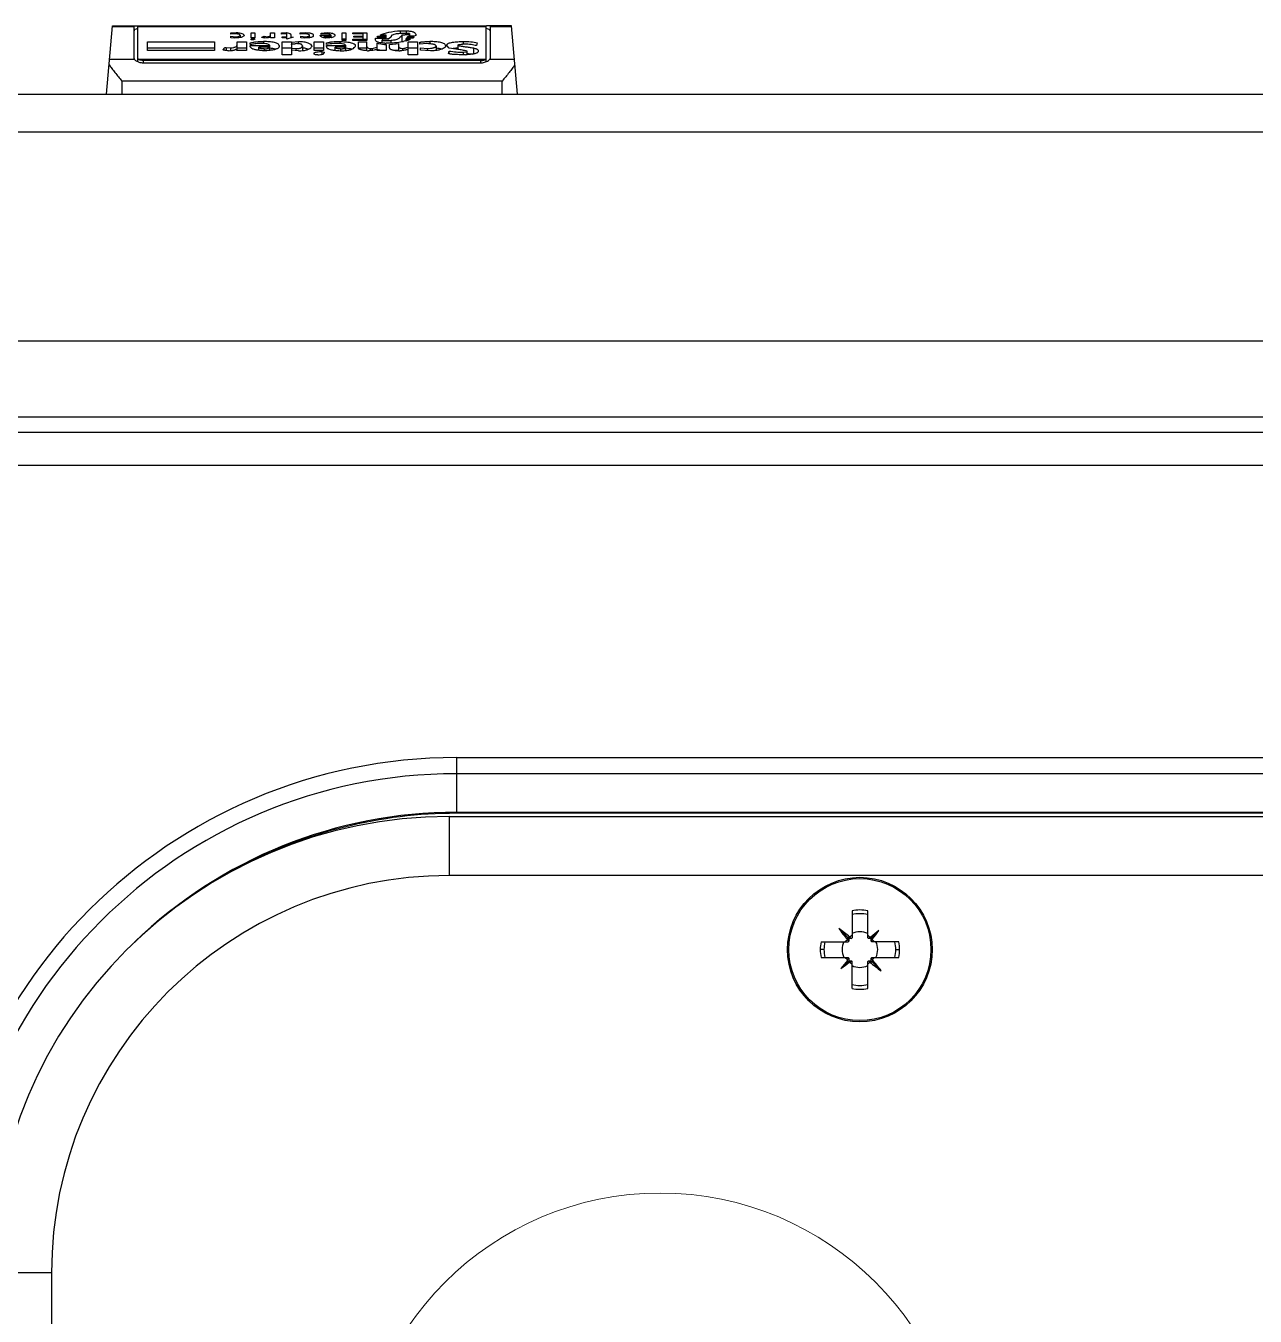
# Model space of a CAD drawing. Header units: millimetres. Extents: x 46697 to 52144, y 25488 to 34806.
# Drawn here: x 50802.6 to 50883.4, y 30756.1 to 30840.9 of the extents above; entities that cross this region are included whole.
import ezdxf

# ---------------------------------------------------------------- set-up
doc = ezdxf.new("R2010")
doc.units = ezdxf.units.MM
doc.layers.add('000-PI-Oprema', color=30, linetype='Continuous', lineweight=5)
doc.layers.add('000-PI-ORMAR', color=51, linetype='Continuous')

# ---------------------------------------------------------------- blocks, each defined once
blk = doc.blocks.new('NSYCRN325150_bottom')
at = {"layer": '000-PI-ORMAR'}
for p, q in [((49585.72, 30888.931), (49586.114, 30893.431)), ((49587.52, 30893.361), (49586.108, 30893.361)), ((49586.114, 30893.431), (49610.67, 30893.431)), ((49587.52, 30891.279), (49587.52, 30893.431)), ((49587.77, 30891.079), (49587.77, 30893.431)), ((49610.67, 30893.361), (49587.77, 30893.361)), ((49610.67, 30891.08), (49610.67, 30893.431)), ((49612.327, 30893.431), (49610.673, 30893.431)), ((49610.92, 30893.431), (49610.92, 30891.279)), ((49612.333, 30893.361), (49610.92, 30893.361)), ((49612.72, 30888.931), (49612.327, 30893.431)), ((49588.417, 30891.807), (49588.417, 30892.387)), ((49588.417, 30892.387), (49592.81, 30892.387)), ((49592.81, 30892.387), (49592.81, 30891.807)), ((49593.883, 30892.967), (49594.241, 30892.984)), ((49593.883, 30892.887), (49593.883, 30892.967)), ((49594.139, 30892.903), (49593.883, 30892.887)), ((49593.883, 30892.645), (49593.883, 30892.742)), ((49593.883, 30892.742), (49594.19, 30892.709)), ((49594.139, 30892.629), (49593.883, 30892.645)), ((49594.19, 30892.709), (49594.19, 30892.629)), ((49594.19, 30892.709), (49594.292, 30892.709)), ((49594.241, 30892.899), (49594.241, 30892.984)), ((49594.292, 30892.637), (49594.292, 30892.709)), ((49594.292, 30891.807), (49594.292, 30892.387)), ((49594.292, 30892.387), (49594.905, 30892.387)), ((49594.496, 30892.806), (49594.496, 30892.658)), ((49594.905, 30892.387), (49594.905, 30891.807)), ((49595.16, 30892.194), (49595.16, 30892.306)), ((49595.211, 30892.645), (49595.211, 30892.967)), ((49595.211, 30892.967), (49595.467, 30892.967)), ((49595.467, 30892.645), (49595.211, 30892.645)), ((49595.211, 30892.516), (49595.211, 30892.58)), ((49595.211, 30892.58), (49595.467, 30892.58)), ((49595.365, 30892.516), (49595.211, 30892.516)), ((49595.467, 30892.548), (49595.365, 30892.516)), ((49595.467, 30892.967), (49595.467, 30892.645)), ((49595.467, 30892.58), (49595.467, 30892.548)), ((49595.927, 30892.274), (49595.773, 30892.274)), ((49595.927, 30892.677), (49596.08, 30892.742)), ((49596.029, 30892.403), (49596.029, 30892.269)), ((49596.08, 30892.742), (49596.08, 30892.636)), ((49596.08, 30892.742), (49596.284, 30892.709)), ((49596.284, 30892.639), (49596.284, 30892.709)), ((49596.489, 30892.645), (49596.489, 30892.967)), ((49596.489, 30892.967), (49596.744, 30892.967)), ((49596.744, 30892.645), (49596.489, 30892.645)), ((49596.744, 30892.967), (49596.744, 30892.645)), ((49597.204, 30892.967), (49597.51, 30892.984)), ((49597.204, 30892.887), (49597.204, 30892.967)), ((49597.459, 30892.903), (49597.204, 30892.887)), ((49597.255, 30892.645), (49597.255, 30892.709)), ((49597.255, 30892.709), (49597.562, 30892.709)), ((49597.562, 30892.645), (49597.255, 30892.645)), ((49597.255, 30891.533), (49597.255, 30892.387)), ((49597.255, 30892.387), (49597.868, 30892.387)), ((49597.562, 30892.871), (49597.459, 30892.903)), ((49597.51, 30892.887), (49597.51, 30892.984)), ((49597.562, 30892.564), (49597.562, 30892.871)), ((49597.97, 30892.693), (49597.562, 30892.564)), ((49597.817, 30892.855), (49597.817, 30892.645)), ((49597.817, 30892.709), (49597.97, 30892.693)), ((49597.868, 30892.355), (49598.328, 30892.403)), ((49597.868, 30892.387), (49597.868, 30891.533)), ((49598.328, 30892.252), (49598.328, 30892.403)), ((49598.43, 30892.967), (49598.788, 30892.984)), ((49598.43, 30892.887), (49598.43, 30892.967)), ((49598.788, 30892.903), (49598.43, 30892.887)), ((49598.481, 30892.645), (49598.481, 30892.742)), ((49598.481, 30892.742), (49598.788, 30892.709)), ((49598.737, 30892.629), (49598.481, 30892.645)), ((49598.788, 30892.903), (49598.788, 30892.984)), ((49599.043, 30892.838), (49598.788, 30892.903)), ((49598.788, 30892.629), (49598.788, 30892.709)), ((49599.043, 30892.646), (49599.043, 30892.838)), ((49599.299, 30892.838), (49599.299, 30892.774)), ((49599.35, 30891.807), (49599.35, 30892.387)), ((49599.35, 30892.387), (49599.963, 30892.387)), ((49599.758, 30892.822), (49600.474, 30892.822)), ((49599.81, 30892.951), (49600.218, 30892.984)), ((49599.81, 30892.871), (49599.81, 30892.951)), ((49600.167, 30892.903), (49599.81, 30892.871)), ((49599.963, 30892.387), (49599.963, 30891.807)), ((49600.014, 30892.758), (49600.014, 30892.652)), ((49600.014, 30892.758), (49600.167, 30892.709)), ((49600.474, 30892.758), (49600.014, 30892.758)), ((49600.269, 30892.903), (49600.167, 30892.903)), ((49600.167, 30892.709), (49600.167, 30892.629)), ((49600.167, 30892.709), (49600.32, 30892.709)), ((49600.167, 30892.194), (49600.167, 30892.306)), ((49600.218, 30892.903), (49600.218, 30892.984)), ((49600.32, 30892.709), (49600.474, 30892.758)), ((49600.32, 30892.709), (49600.32, 30892.637)), ((49600.474, 30892.653), (49600.474, 30892.822)), ((49600.933, 30892.274), (49600.831, 30892.274)), ((49601.036, 30892.403), (49601.036, 30892.27)), ((49601.189, 30892.468), (49601.189, 30892.967)), ((49601.189, 30892.967), (49601.444, 30892.967)), ((49601.444, 30892.548), (49601.189, 30892.548)), ((49601.444, 30892.468), (49601.189, 30892.468)), ((49601.444, 30892.967), (49601.444, 30892.468)), ((49601.904, 30892.903), (49601.904, 30892.967)), ((49601.904, 30892.967), (49602.824, 30892.967)), ((49602.568, 30892.903), (49601.904, 30892.903)), ((49601.904, 30892.468), (49601.904, 30892.548)), ((49601.904, 30892.548), (49602.824, 30892.548)), ((49602.824, 30892.468), (49601.904, 30892.468)), ((49601.955, 30892.677), (49601.955, 30892.758)), ((49601.955, 30892.758), (49602.568, 30892.758)), ((49602.568, 30892.677), (49601.955, 30892.677)), ((49602.262, 30891.968), (49602.262, 30892.387)), ((49602.262, 30892.387), (49602.824, 30892.387)), ((49602.568, 30892.468), (49602.568, 30892.903)), ((49602.824, 30892.967), (49602.824, 30892.468)), ((49602.824, 30891.799), (49602.824, 30892.387)), ((49603.386, 30892.516), (49603.386, 30892.629)), ((49603.386, 30892.629), (49603.897, 30892.629)), ((49603.488, 30892.677), (49603.539, 30892.758)), ((49603.999, 30892.677), (49603.488, 30892.677)), ((49603.488, 30891.807), (49603.488, 30892.29)), ((49603.539, 30892.758), (49603.539, 30892.677)), ((49603.539, 30892.758), (49603.999, 30892.758)), ((49604.101, 30892.822), (49603.692, 30892.822)), ((49603.846, 30892.548), (49603.795, 30892.468)), ((49603.795, 30892.468), (49603.795, 30892.305)), ((49603.795, 30892.468), (49604.408, 30892.468)), ((49604.254, 30892.548), (49603.846, 30892.548)), ((49603.897, 30892.629), (49603.999, 30892.677)), ((49603.897, 30892.629), (49603.897, 30892.548)), ((49603.999, 30892.758), (49604.101, 30892.79)), ((49603.999, 30892.758), (49603.999, 30892.548)), ((49604.101, 30892.548), (49604.101, 30892.822)), ((49604.356, 30892.29), (49604.101, 30892.29)), ((49604.408, 30892.709), (49604.254, 30892.548)), ((49604.408, 30892.29), (49604.408, 30892.468)), ((49605.021, 30893.096), (49605.021, 30892.92)), ((49605.021, 30893.096), (49605.429, 30893.096)), ((49605.123, 30892.822), (49605.123, 30892.403)), ((49605.429, 30892.613), (49605.378, 30892.564)), ((49605.378, 30892.564), (49605.378, 30892.446)), ((49605.378, 30892.564), (49605.685, 30892.548)), ((49605.429, 30892.935), (49605.429, 30893.096)), ((49605.787, 30892.613), (49605.429, 30892.613)), ((49605.634, 30892.935), (49605.48, 30892.935)), ((49605.532, 30892.758), (49605.48, 30892.693)), ((49605.48, 30892.693), (49605.48, 30892.613)), ((49605.48, 30892.693), (49605.94, 30892.677)), ((49605.94, 30892.758), (49605.532, 30892.758)), ((49605.532, 30891.533), (49605.532, 30892.387)), ((49605.532, 30892.387), (49606.145, 30892.387)), ((49605.634, 30892.935), (49605.634, 30892.758)), ((49606.042, 30892.79), (49605.94, 30892.758)), ((49606.042, 30892.871), (49606.042, 30892.79)), ((49606.145, 30892.387), (49606.145, 30891.533)), ((49606.298, 30892.226), (49606.298, 30892.339)), ((49606.962, 30892.403), (49606.962, 30892.245)), ((49609.159, 30892.403), (49609.159, 30892.226)), ((49610.079, 30892.306), (49610.027, 30892.129)), ((49592.81, 30891.968), (49588.417, 30891.968)), ((49592.81, 30891.807), (49588.417, 30891.807)), ((49593.577, 30892.016), (49593.577, 30891.809)), ((49593.577, 30892.016), (49593.883, 30891.984)), ((49593.883, 30891.807), (49593.883, 30891.984)), ((49594.292, 30891.807), (49594.241, 30891.919)), ((49594.905, 30891.968), (49594.292, 30891.968)), ((49594.905, 30891.807), (49594.292, 30891.807)), ((49595.16, 30892.129), (49596.438, 30892.145)), ((49595.16, 30892.081), (49595.16, 30892.129)), ((49595.722, 30891.823), (49595.722, 30892.032)), ((49596.438, 30892.032), (49595.722, 30892.032)), ((49596.08, 30891.919), (49596.08, 30891.791)), ((49596.438, 30891.818), (49596.438, 30892.145)), ((49597.051, 30892.129), (49597.051, 30892.065)), ((49597.868, 30891.968), (49597.255, 30891.968)), ((49597.868, 30891.533), (49597.255, 30891.533)), ((49597.868, 30891.952), (49598.175, 30891.936)), ((49598.328, 30891.791), (49597.868, 30891.823)), ((49598.175, 30891.801), (49598.175, 30891.936)), ((49598.583, 30892.113), (49598.583, 30891.803)), ((49599.196, 30892.113), (49599.196, 30892.081)), ((49599.963, 30891.968), (49599.35, 30891.968)), ((49599.963, 30891.807), (49599.35, 30891.807)), ((49599.35, 30891.565), (49599.35, 30891.645)), ((49599.452, 30891.533), (49599.35, 30891.565)), ((49599.605, 30891.533), (49599.452, 30891.533)), ((49599.861, 30891.742), (49599.861, 30891.552)), ((49599.861, 30891.742), (49600.014, 30891.694)), ((49600.014, 30891.694), (49600.014, 30891.662)), ((49600.167, 30892.065), (49600.167, 30892.129)), ((49600.167, 30892.129), (49601.444, 30892.129)), ((49600.729, 30891.823), (49600.729, 30892.032)), ((49601.393, 30892.032), (49600.729, 30892.032)), ((49601.087, 30891.919), (49601.087, 30891.791)), ((49601.393, 30892.032), (49601.393, 30891.802)), ((49601.444, 30891.806), (49601.444, 30892.129)), ((49602.057, 30892.145), (49602.057, 30892.081)), ((49602.824, 30891.968), (49602.262, 30891.968)), ((49603.028, 30891.936), (49603.028, 30891.796)), ((49603.028, 30891.936), (49603.181, 30891.936)), ((49603.181, 30891.936), (49603.488, 30892.032)), ((49603.181, 30891.936), (49603.181, 30891.812)), ((49604.101, 30891.807), (49603.488, 30891.807)), ((49604.101, 30892.21), (49604.101, 30891.807)), ((49604.305, 30892.21), (49604.918, 30892.258)), ((49604.305, 30891.984), (49604.305, 30892.21)), ((49604.918, 30891.839), (49604.674, 30891.819)), ((49604.918, 30891.797), (49604.918, 30892.258)), ((49605.174, 30891.936), (49605.174, 30891.806)), ((49606.145, 30891.968), (49605.532, 30891.968)), ((49606.145, 30891.533), (49605.532, 30891.533)), ((49606.758, 30892.258), (49606.298, 30892.226)), ((49606.349, 30891.823), (49606.349, 30891.984)), ((49606.349, 30891.984), (49606.809, 30891.936)), ((49607.013, 30891.791), (49606.349, 30891.823)), ((49606.809, 30891.8), (49606.809, 30891.936)), ((49607.371, 30892.097), (49607.371, 30891.811)), ((49607.984, 30892.129), (49607.984, 30892.048)), ((49608.086, 30892.129), (49608.086, 30892.177)), ((49608.239, 30891.968), (49608.086, 30892.129)), ((49608.188, 30891.613), (49608.239, 30891.774)), ((49608.239, 30891.59), (49608.239, 30891.774)), ((49608.801, 30892.161), (49608.801, 30891.881)), ((49609.312, 30891.533), (49609.006, 30891.533)), ((49609.261, 30892.226), (49609.108, 30892.226)), ((49609.159, 30891.694), (49609.414, 30891.726)), ((49609.159, 30891.694), (49609.159, 30891.533)), ((49609.414, 30891.539), (49609.414, 30891.758)), ((49609.823, 30891.984), (49609.823, 30891.582)), ((49610.13, 30891.823), (49610.13, 30891.742)), ((49585.922, 30891.231), (49587.54, 30891.231)), ((49587.805, 30891.231), (49610.636, 30891.231)), ((49588.12, 30891.153), (49588.12, 30891.001)), ((49610.32, 30891.153), (49588.12, 30891.153)), ((49588.12, 30891.001), (49610.32, 30891.001)), ((49610.32, 30891.001), (49610.32, 30891.153)), ((49610.901, 30891.231), (49612.519, 30891.231)), ((49586.72, 30889.801), (49586.72, 30888.931)), ((49611.72, 30889.801), (49586.72, 30889.801)), ((49611.72, 30888.931), (49611.72, 30889.801)), ((49561.72, 30888.931), (49801.72, 30888.931)), ((49804.22, 30886.431), (49559.22, 30886.431)), ((49559.22, 30872.731), (49804.22, 30872.731)), ((49577.52, 30867.731), (49786.92, 30867.731)), ((49559.42, 30866.731), (49805.02, 30866.731)), ((49807.22, 30864.531), (49557.22, 30864.531)), ((49608.72, 30845.342), (49608.72, 30841.679)), ((49608.72, 30845.342), (49755.72, 30845.342)), ((49755.72, 30844.282), (49608.72, 30844.282)), ((49608.22, 30841.471), (49608.22, 30837.591)), ((49608.22, 30841.471), (49756.22, 30841.471)), ((49608.72, 30841.75), (49755.72, 30841.75)), ((49755.72, 30841.679), (49608.72, 30841.679)), ((49756.22, 30837.591), (49608.22, 30837.591)), ((49634.705, 30835.271), (49634.705, 30833.5)), ((49635.735, 30833.5), (49635.735, 30835.271)), ((49634.488, 30833.453), (49633.83, 30834.111)), ((49635.952, 30833.453), (49636.465, 30833.966)), ((49632.67, 30833.236), (49634.441, 30833.236)), ((49634.398, 30833.373), (49634.261, 30833.236)), ((49634.403, 30833.538), (49634.398, 30833.382)), ((49634.398, 30833.382), (49634.398, 30833.373)), ((49634.398, 30833.373), (49634.488, 30833.283)), ((49634.403, 30833.538), (49634.559, 30833.543)), ((49634.441, 30833.236), (49634.488, 30833.283)), ((49634.488, 30833.453), (49634.488, 30833.283)), ((49634.658, 30833.453), (49634.488, 30833.453)), ((49634.568, 30833.543), (49634.559, 30833.543)), ((49634.705, 30833.68), (49634.568, 30833.543)), ((49634.568, 30833.543), (49634.658, 30833.453)), ((49634.658, 30833.453), (49634.705, 30833.5)), ((49635.873, 30833.543), (49635.735, 30833.68)), ((49635.735, 30833.5), (49635.782, 30833.453)), ((49635.873, 30833.543), (49635.782, 30833.453)), ((49635.952, 30833.453), (49635.782, 30833.453)), ((49635.93, 30833.543), (49635.873, 30833.543)), ((49636.039, 30833.539), (49635.93, 30833.543)), ((49635.952, 30833.283), (49635.952, 30833.453)), ((49636.043, 30833.373), (49635.952, 30833.283)), ((49635.952, 30833.283), (49635.999, 30833.236)), ((49637.77, 30833.236), (49635.999, 30833.236)), ((49636.039, 30833.539), (49636.042, 30833.431)), ((49636.043, 30833.373), (49636.042, 30833.431)), ((49636.18, 30833.236), (49636.043, 30833.373)), ((49632.86, 30832.721), (49632.614, 30832.721)), ((49632.67, 30832.206), (49634.441, 30832.206)), ((49634.261, 30832.206), (49634.398, 30832.068)), ((49634.398, 30832.068), (49634.488, 30832.159)), ((49634.398, 30832.011), (49634.398, 30832.068)), ((49634.488, 30832.159), (49634.441, 30832.206)), ((49634.488, 30832.159), (49634.488, 30831.989)), ((49635.999, 30832.206), (49635.952, 30832.159)), ((49635.952, 30831.989), (49635.952, 30832.159)), ((49636.043, 30832.068), (49635.952, 30832.159)), ((49635.999, 30832.206), (49637.77, 30832.206)), ((49636.043, 30832.06), (49636.037, 30831.904)), ((49636.043, 30832.068), (49636.18, 30832.206)), ((49636.043, 30832.068), (49636.043, 30832.06)), ((49637.58, 30832.721), (49637.826, 30832.721)), ((49634.488, 30831.989), (49633.975, 30831.476)), ((49634.402, 30831.903), (49634.398, 30832.011)), ((49634.402, 30831.903), (49634.51, 30831.899)), ((49634.488, 30831.989), (49634.658, 30831.989)), ((49634.568, 30831.899), (49634.51, 30831.899)), ((49634.568, 30831.899), (49634.658, 30831.989)), ((49634.568, 30831.899), (49634.705, 30831.761)), ((49634.705, 30831.942), (49634.658, 30831.989)), ((49634.705, 30830.171), (49634.705, 30831.942)), ((49635.782, 30831.989), (49635.735, 30831.942)), ((49635.735, 30830.171), (49635.735, 30831.942)), ((49635.735, 30831.761), (49635.873, 30831.899)), ((49635.873, 30831.899), (49635.782, 30831.989)), ((49635.782, 30831.989), (49635.952, 30831.989)), ((49635.881, 30831.899), (49635.873, 30831.899)), ((49636.037, 30831.904), (49635.881, 30831.899)), ((49636.61, 30831.331), (49635.952, 30831.989)), ((49582.1, 30811.471), (49578.22, 30811.471)), ((49582.1, 30811.471), (49582.1, 30781.971))]:
    blk.add_line(p, q, dxfattribs=at)
for radius in [4.75, 4.669]:
    blk.add_circle((49635.22, 30832.721), radius, dxfattribs=at)
for centre, radius, start, end in [((49600.18, 30893.525), 0.896, 256.94801, 258.52796), ((49600.301, 30893.74), 1.103, 279.18166, 280.12452), ((49604.099, 30896.297), 4.007, 268.56577, 270.02883), ((49605.048, 30889.241), 3.44, 105.86407, 106.04416), ((49605.036, 30889.285), 3.394, 103.59206, 105.86835), ((49605.03, 30889.31), 3.369, 102.68688, 103.59243), ((49604.493, 30892.761), 0.725, 327.91604, 330.37943), ((49605.126, 30896.229), 3.826, 269.95065, 271.6124), ((49604.266, 30896.167), 3.886, 286.70644, 287.2815), ((49604.247, 30896.227), 3.95, 287.28337, 288.32309), ((49604.201, 30896.364), 4.094, 288.33649, 291.2506), ((49600.929, 30887.014), 4.968, 84.01521, 84.69204), ((49601.203, 30894.314), 2.522, 274.36979, 275.53825), ((49603.256, 30897.385), 5.604, 265.5588, 266.62036), ((49604.047, 30893.877), 2.082, 254.42471, 254.78936), ((49605.227, 30897.261), 5.475, 266.75538, 267.83879), ((49600.722, 30841.489), 51.036, 80.8914, 81.52988), ((49609.037, 30898.344), 6.817, 272.30934, 273.17916), ((49613.957, 30924.221), 32.917, 262.06678, 262.67404), ((49608.72, 30811.221), 34.121, 90, 180), ((49608.72, 30811.221), 33.061, 90, 180), ((49608.22, 30811.471), 30, 90, 180), ((49608.72, 30811.221), 30.529, 90, 133.90479), ((49608.72, 30811.221), 30.459, 90, 117.97684), ((49608.22, 30811.471), 26.12, 90, 180), ((49635.22, 30832.933), 2.394, 77.57905, 102.421), ((49635.22, 30832.909), 2.172, 76.28407, 103.71595), ((49626.906, 30824.469), 11.871, 49.85486, 54.31326), ((49643.36, 30840.948), 11.729, 215.65975, 220.17213), ((49635.22, 30832.721), 1.17, 63.88521, 116.11479), ((49643.51, 30824.504), 11.797, 126.66598, 129.97877), ((49626.925, 30841.072), 11.896, 320.03508, 323.32017), ((49635.016, 30832.72), 2.402, 167.59834, 179.98042), ((49635.036, 30832.72), 2.175, 166.29553, 179.98971), ((49635.22, 30832.721), 1.17, 153.88521, 206.11479), ((49635.22, 30832.721), 1.17, 333.88521, 26.11479), ((49635.405, 30832.72), 2.175, 0.01033, 13.70457), ((49635.425, 30832.72), 2.402, 0.01958, 12.40183), ((49635.015, 30832.722), 2.401, 180.01833, 192.40291), ((49635.036, 30832.721), 2.175, 180.0103, 193.70444), ((49627.08, 30824.494), 11.729, 35.65973, 40.17215), ((49635.405, 30832.721), 2.175, 346.2954, 359.98944), ((49635.425, 30832.722), 2.402, 347.59775, 359.98017), ((49643.513, 30824.372), 11.893, 140.0346, 143.32065), ((49626.93, 30840.94), 11.798, 306.66622, 309.97854), ((49635.22, 30832.721), 1.17, 243.88521, 296.11479), ((49643.528, 30840.965), 11.86, 229.85288, 234.31524), ((49635.22, 30832.533), 2.172, 256.286, 283.71399), ((49635.22, 30832.509), 2.394, 257.57682, 282.42318)]:
    blk.add_arc(centre, radius, start, end, dxfattribs=at)
for centre, major_axis, start_param, end_param in [((49588.12, 30893.1), (0.6, 0), 2.216036, 3.141593), ((49610.32, 30893.1), (0.6, 0), 0, 0.923126), ((49588.12, 30891.279), (0.6, 0), -3.141593, -2.886514), ((49588.12, 30891.279), (0.35, 0), -3.141593, -2.694273), ((49610.32, 30891.279), (0.35, 0), -0.44732, 0), ((49610.32, 30891.279), (0.6, 0), -0.255078, 0)]:
    blk.add_ellipse(centre, major_axis=major_axis, ratio=0.315556, start_param=start_param, end_param=end_param, dxfattribs=at)
for points, knots in [([(49594.496, 30892.806), (49594.496, 30892.813), (49594.493, 30892.829), (49594.474, 30892.851), (49594.442, 30892.869), (49594.396, 30892.883), (49594.339, 30892.893), (49594.252, 30892.901), (49594.184, 30892.903), (49594.139, 30892.903)], [0, 0, 0, 0, 0.053873, 0.119169, 0.21012, 0.334117, 0.485389, 0.651962, 1, 1, 1, 1]), ([(49594.499, 30892.657), (49594.441, 30892.647), (49594.321, 30892.634), (49594.2, 30892.63), (49594.139, 30892.629)], [0, 0, 0, 0, 0.486614, 1, 1, 1, 1]), ([(49594.241, 30892.984), (49594.311, 30892.984), (49594.436, 30892.978), (49594.596, 30892.942), (49594.701, 30892.881), (49594.74, 30892.83), (49594.752, 30892.806)], [0, 0, 0, 0, 0.371196, 0.665987, 0.860433, 1, 1, 1, 1]), ([(49594.292, 30892.709), (49594.319, 30892.709), (49594.366, 30892.719), (49594.435, 30892.755), (49594.474, 30892.786), (49594.496, 30892.806)], [0, 0, 0, 0, 0.358047, 0.605311, 1, 1, 1, 1]), ([(49594.752, 30892.806), (49594.752, 30892.791), (49594.741, 30892.755), (49594.69, 30892.711), (49594.606, 30892.678), (49594.538, 30892.663), (49594.499, 30892.657)], [0, 0, 0, 0, 0.145406, 0.337649, 0.622087, 1, 1, 1, 1]), ([(49595.16, 30892.306), (49595.219, 30892.327), (49595.351, 30892.358), (49595.641, 30892.396), (49595.872, 30892.403), (49596.029, 30892.403)], [0, 0, 0, 0, 0.213482, 0.462386, 1, 1, 1, 1]), ([(49595.773, 30892.274), (49595.718, 30892.274), (49595.612, 30892.266), (49595.407, 30892.238), (49595.258, 30892.211), (49595.16, 30892.194)], [0, 0, 0, 0, 0.266361, 0.518251, 1, 1, 1, 1]), ([(49596.131, 30892.629), (49596.11, 30892.631), (49596.07, 30892.637), (49596.019, 30892.644), (49595.982, 30892.652), (49595.957, 30892.659), (49595.939, 30892.665), (49595.927, 30892.673), (49595.927, 30892.677)], [0, 0, 0, 0, 0.294635, 0.578579, 0.712734, 0.836348, 0.938736, 1, 1, 1, 1]), ([(49596.438, 30892.145), (49596.389, 30892.192), (49596.273, 30892.241), (49596.098, 30892.27), (49595.986, 30892.274), (49595.927, 30892.274)], [0, 0, 0, 0, 0.377008, 0.668643, 1, 1, 1, 1]), ([(49597.051, 30892.129), (49597.051, 30892.149), (49597.037, 30892.195), (49596.973, 30892.251), (49596.872, 30892.297), (49596.737, 30892.334), (49596.576, 30892.362), (49596.401, 30892.382), (49596.217, 30892.395), (49596.092, 30892.401), (49596.029, 30892.403)], [0, 0, 0, 0, 0.053592, 0.123556, 0.222789, 0.351552, 0.501106, 0.662429, 0.829761, 1, 1, 1, 1]), ([(49596.489, 30892.677), (49596.463, 30892.67), (49596.345, 30892.643), (49596.225, 30892.629), (49596.131, 30892.629)], [0, 0, 0, 0, 0.224312, 1, 1, 1, 1]), ([(49596.284, 30892.709), (49596.301, 30892.712), (49596.333, 30892.717), (49596.383, 30892.728), (49596.428, 30892.744), (49596.465, 30892.767), (49596.485, 30892.794), (49596.489, 30892.814), (49596.489, 30892.822)], [0, 0, 0, 0, 0.201887, 0.385063, 0.610592, 0.774995, 0.896449, 1, 1, 1, 1]), ([(49597.51, 30892.984), (49597.553, 30892.979), (49597.63, 30892.968), (49597.72, 30892.946), (49597.774, 30892.919), (49597.799, 30892.9), (49597.814, 30892.877), (49597.817, 30892.862), (49597.817, 30892.855)], [0, 0, 0, 0, 0.363117, 0.664744, 0.778907, 0.868307, 0.938648, 1, 1, 1, 1]), ([(49598.328, 30892.403), (49598.445, 30892.403), (49598.657, 30892.393), (49598.927, 30892.337), (49599.109, 30892.239), (49599.177, 30892.153), (49599.196, 30892.113)], [0, 0, 0, 0, 0.366883, 0.664195, 0.861459, 1, 1, 1, 1]), ([(49599.046, 30892.644), (49599.021, 30892.641), (49598.918, 30892.631), (49598.815, 30892.629), (49598.737, 30892.629)], [0, 0, 0, 0, 0.24253, 1, 1, 1, 1]), ([(49598.788, 30892.984), (49598.851, 30892.981), (49598.945, 30892.975), (49599.065, 30892.96), (49599.145, 30892.945), (49599.212, 30892.925), (49599.261, 30892.901), (49599.292, 30892.872), (49599.299, 30892.849), (49599.299, 30892.838)], [0, 0, 0, 0, 0.341316, 0.50328, 0.652146, 0.778987, 0.87627, 0.945686, 1, 1, 1, 1]), ([(49598.788, 30892.709), (49598.826, 30892.709), (49598.881, 30892.711), (49598.95, 30892.723), (49598.995, 30892.738), (49599.034, 30892.763), (49599.043, 30892.794), (49599.043, 30892.806)], [0, 0, 0, 0, 0.387907, 0.559115, 0.697131, 0.876512, 1, 1, 1, 1]), ([(49599.299, 30892.774), (49599.299, 30892.76), (49599.288, 30892.726), (49599.234, 30892.688), (49599.151, 30892.661), (49599.084, 30892.649), (49599.046, 30892.644)], [0, 0, 0, 0, 0.137351, 0.328389, 0.620176, 1, 1, 1, 1]), ([(49599.977, 30892.652), (49599.941, 30892.66), (49599.879, 30892.678), (49599.805, 30892.72), (49599.765, 30892.77), (49599.758, 30892.806), (49599.758, 30892.822)], [0, 0, 0, 0, 0.377088, 0.645926, 0.838471, 1, 1, 1, 1]), ([(49600.116, 30892.629), (49600.106, 30892.63), (49600.068, 30892.635), (49600.03, 30892.641), (49600.001, 30892.646)], [0, 0, 0, 0, 0.259245, 1, 1, 1, 1]), ([(49600.477, 30892.652), (49600.419, 30892.642), (49600.298, 30892.631), (49600.178, 30892.629), (49600.116, 30892.629)], [0, 0, 0, 0, 0.487875, 1, 1, 1, 1]), ([(49600.167, 30892.306), (49600.226, 30892.327), (49600.358, 30892.358), (49600.648, 30892.396), (49600.879, 30892.403), (49601.036, 30892.403)], [0, 0, 0, 0, 0.213482, 0.462386, 1, 1, 1, 1]), ([(49600.831, 30892.274), (49600.771, 30892.274), (49600.548, 30892.265), (49600.327, 30892.227), (49600.167, 30892.194)], [0, 0, 0, 0, 0.268757, 1, 1, 1, 1]), ([(49600.218, 30892.984), (49600.286, 30892.979), (49600.385, 30892.97), (49600.51, 30892.948), (49600.59, 30892.928), (49600.653, 30892.904), (49600.698, 30892.875), (49600.724, 30892.841), (49600.729, 30892.817), (49600.729, 30892.806)], [0, 0, 0, 0, 0.355339, 0.519361, 0.665149, 0.784581, 0.874893, 0.942646, 1, 1, 1, 1]), ([(49600.474, 30892.822), (49600.45, 30892.841), (49600.387, 30892.88), (49600.313, 30892.9), (49600.269, 30892.903)], [0, 0, 0, 0, 0.403196, 1, 1, 1, 1]), ([(49600.729, 30892.806), (49600.729, 30892.791), (49600.721, 30892.756), (49600.675, 30892.711), (49600.597, 30892.676), (49600.532, 30892.661), (49600.494, 30892.655)], [0, 0, 0, 0, 0.149891, 0.339697, 0.61815, 1, 1, 1, 1]), ([(49601.444, 30892.129), (49601.407, 30892.181), (49601.292, 30892.239), (49601.114, 30892.269), (49600.997, 30892.274), (49600.933, 30892.274)], [0, 0, 0, 0, 0.354239, 0.65228, 1, 1, 1, 1]), ([(49601.036, 30892.403), (49601.096, 30892.4), (49601.216, 30892.394), (49601.393, 30892.38), (49601.564, 30892.361), (49601.723, 30892.336), (49601.861, 30892.303), (49601.957, 30892.266), (49602.012, 30892.23), (49602.039, 30892.203), (49602.054, 30892.174), (49602.057, 30892.155), (49602.057, 30892.145)], [0, 0, 0, 0, 0.16519, 0.32781, 0.485596, 0.634292, 0.766395, 0.87191, 0.912766, 0.946298, 0.97447, 1, 1, 1, 1]), ([(49603.793, 30892.304), (49603.729, 30892.311), (49603.639, 30892.324), (49603.532, 30892.357), (49603.461, 30892.39), (49603.401, 30892.439), (49603.386, 30892.493), (49603.386, 30892.516)], [0, 0, 0, 0, 0.389298, 0.548583, 0.678144, 0.86262, 1, 1, 1, 1]), ([(49603.488, 30892.29), (49603.532, 30892.278), (49603.733, 30892.229), (49603.94, 30892.21), (49604.101, 30892.21)], [0, 0, 0, 0, 0.220924, 1, 1, 1, 1]), ([(49603.692, 30892.822), (49603.874, 30892.899), (49604.307, 30893.043), (49604.764, 30893.096), (49605.021, 30893.096)], [0, 0, 0, 0, 0.43464, 1, 1, 1, 1]), ([(49603.999, 30892.292), (49603.981, 30892.292), (49603.913, 30892.294), (49603.844, 30892.299), (49603.793, 30892.304)], [0, 0, 0, 0, 0.25371, 1, 1, 1, 1]), ([(49605.383, 30892.444), (49605.231, 30892.399), (49604.892, 30892.319), (49604.545, 30892.29), (49604.356, 30892.29)], [0, 0, 0, 0, 0.458189, 1, 1, 1, 1]), ([(49605.48, 30892.935), (49605.418, 30892.935), (49605.295, 30892.934), (49605.111, 30892.928), (49604.931, 30892.916), (49604.762, 30892.897), (49604.614, 30892.868), (49604.511, 30892.832), (49604.453, 30892.795), (49604.426, 30892.768), (49604.411, 30892.739), (49604.408, 30892.719), (49604.408, 30892.709)], [0, 0, 0, 0, 0.1622, 0.323524, 0.48207, 0.633556, 0.769093, 0.875651, 0.915766, 0.948182, 0.975309, 1, 1, 1, 1]), ([(49605.123, 30892.822), (49605.101, 30892.784), (49605.045, 30892.703), (49604.918, 30892.589), (49604.702, 30892.488), (49604.518, 30892.468), (49604.408, 30892.468)], [0, 0, 0, 0, 0.159202, 0.347558, 0.605603, 1, 1, 1, 1]), ([(49605.634, 30892.935), (49605.634, 30892.926), (49605.626, 30892.903), (49605.592, 30892.877), (49605.539, 30892.857), (49605.469, 30892.842), (49605.388, 30892.832), (49605.272, 30892.824), (49605.183, 30892.822), (49605.123, 30892.822)], [0, 0, 0, 0, 0.051619, 0.122572, 0.226478, 0.360669, 0.512654, 0.672628, 1, 1, 1, 1]), ([(49605.429, 30893.096), (49605.516, 30893.096), (49605.671, 30893.089), (49605.866, 30893.043), (49605.99, 30892.965), (49606.031, 30892.9), (49606.042, 30892.871)], [0, 0, 0, 0, 0.379347, 0.673856, 0.863321, 1, 1, 1, 1]), ([(49605.94, 30892.677), (49605.923, 30892.663), (49605.877, 30892.63), (49605.821, 30892.613), (49605.787, 30892.613)], [0, 0, 0, 0, 0.397269, 1, 1, 1, 1]), ([(49606.298, 30892.339), (49606.298, 30892.341), (49606.303, 30892.347), (49606.319, 30892.355), (49606.347, 30892.362), (49606.385, 30892.368), (49606.427, 30892.373), (49606.469, 30892.378), (49606.528, 30892.383), (49606.602, 30892.388), (49606.691, 30892.393), (49606.811, 30892.398), (49606.902, 30892.401), (49606.962, 30892.403)], [0, 0, 0, 0, 0.011555, 0.029802, 0.08053, 0.139715, 0.2023, 0.266565, 0.33179, 0.463858, 0.597128, 0.73106, 1, 1, 1, 1]), ([(49607.984, 30892.129), (49607.984, 30892.149), (49607.97, 30892.195), (49607.906, 30892.251), (49607.805, 30892.297), (49607.67, 30892.334), (49607.51, 30892.362), (49607.334, 30892.382), (49607.15, 30892.395), (49607.025, 30892.401), (49606.962, 30892.403)], [0, 0, 0, 0, 0.053592, 0.123556, 0.222789, 0.351552, 0.501106, 0.662429, 0.829761, 1, 1, 1, 1]), ([(49608.086, 30892.177), (49608.086, 30892.187), (49608.09, 30892.207), (49608.109, 30892.235), (49608.142, 30892.26), (49608.207, 30892.294), (49608.315, 30892.325), (49608.463, 30892.353), (49608.629, 30892.373), (49608.802, 30892.387), (49608.98, 30892.397), (49609.099, 30892.401), (49609.159, 30892.403)], [0, 0, 0, 0, 0.024435, 0.052563, 0.087843, 0.132082, 0.245626, 0.382188, 0.530568, 0.68468, 0.841626, 1, 1, 1, 1]), ([(49609.159, 30892.403), (49609.323, 30892.403), (49609.632, 30892.392), (49609.938, 30892.344), (49610.079, 30892.306)], [0, 0, 0, 0, 0.530236, 1, 1, 1, 1]), ([(49593.372, 30891.855), (49593.381, 30891.87), (49593.399, 30891.9), (49593.434, 30891.946), (49593.473, 30891.982), (49593.522, 30892.009), (49593.556, 30892.016), (49593.577, 30892.016)], [0, 0, 0, 0, 0.189635, 0.391914, 0.624777, 0.774855, 1, 1, 1, 1]), ([(49593.73, 30891.791), (49593.696, 30891.794), (49593.647, 30891.8), (49593.581, 30891.808), (49593.532, 30891.815), (49593.484, 30891.822), (49593.446, 30891.829), (49593.417, 30891.835), (49593.397, 30891.841), (49593.383, 30891.845), (49593.372, 30891.851), (49593.372, 30891.855)], [0, 0, 0, 0, 0.275198, 0.411287, 0.545786, 0.677797, 0.805327, 0.865946, 0.922448, 0.970561, 1, 1, 1, 1]), ([(49593.73, 30891.791), (49593.787, 30891.795), (49593.872, 30891.803), (49593.982, 30891.817), (49594.059, 30891.83), (49594.13, 30891.846), (49594.191, 30891.865), (49594.241, 30891.895), (49594.241, 30891.919)], [0, 0, 0, 0, 0.318135, 0.471629, 0.61816, 0.752837, 0.866866, 1, 1, 1, 1]), ([(49593.883, 30891.984), (49593.947, 30891.988), (49594.038, 30891.998), (49594.146, 30892.026), (49594.217, 30892.056), (49594.278, 30892.103), (49594.292, 30892.156), (49594.292, 30892.177)], [0, 0, 0, 0, 0.392788, 0.555719, 0.686699, 0.867595, 1, 1, 1, 1]), ([(49595.719, 30891.82), (49595.639, 30891.83), (49595.524, 30891.848), (49595.384, 30891.886), (49595.3, 30891.918), (49595.236, 30891.954), (49595.191, 30891.994), (49595.165, 30892.037), (49595.16, 30892.067), (49595.16, 30892.081)], [0, 0, 0, 0, 0.368707, 0.52875, 0.665501, 0.776625, 0.86453, 0.936054, 1, 1, 1, 1]), ([(49596.08, 30891.791), (49596.049, 30891.792), (49595.929, 30891.799), (49595.808, 30891.809), (49595.719, 30891.82)], [0, 0, 0, 0, 0.254767, 1, 1, 1, 1]), ([(49596.08, 30891.919), (49596.031, 30891.919), (49595.94, 30891.923), (49595.834, 30891.938), (49595.77, 30891.964), (49595.741, 30891.985), (49595.725, 30892.008), (49595.722, 30892.025), (49595.722, 30892.032)], [0, 0, 0, 0, 0.364692, 0.680264, 0.794891, 0.87918, 0.943651, 1, 1, 1, 1]), ([(49596.08, 30891.919), (49596.126, 30891.919), (49596.208, 30891.924), (49596.316, 30891.948), (49596.391, 30891.986), (49596.425, 30892.017), (49596.438, 30892.032)], [0, 0, 0, 0, 0.354455, 0.642238, 0.846881, 1, 1, 1, 1]), ([(49596.441, 30891.815), (49596.411, 30891.812), (49596.291, 30891.801), (49596.171, 30891.794), (49596.08, 30891.791)], [0, 0, 0, 0, 0.245695, 1, 1, 1, 1]), ([(49596.833, 30891.887), (49596.772, 30891.906), (49596.639, 30891.934), (49596.505, 30891.951), (49596.433, 30891.958)], [0, 0, 0, 0, 0.46886, 1, 1, 1, 1]), ([(49597.051, 30892.065), (49597.051, 30892.05), (49597.045, 30892.019), (49597.014, 30891.977), (49596.962, 30891.938), (49596.889, 30891.903), (49596.796, 30891.874), (49596.645, 30891.84), (49596.524, 30891.824), (49596.441, 30891.815)], [0, 0, 0, 0, 0.060813, 0.131156, 0.221039, 0.336411, 0.477172, 0.638615, 1, 1, 1, 1]), ([(49597.868, 30892.21), (49597.873, 30892.215), (49597.887, 30892.225), (49597.928, 30892.24), (49597.995, 30892.251), (49598.082, 30892.257), (49598.144, 30892.258), (49598.175, 30892.258)], [0, 0, 0, 0, 0.068877, 0.163936, 0.416169, 0.704172, 1, 1, 1, 1]), ([(49598.583, 30892.113), (49598.583, 30892.122), (49598.581, 30892.141), (49598.566, 30892.17), (49598.537, 30892.197), (49598.491, 30892.221), (49598.427, 30892.239), (49598.32, 30892.255), (49598.234, 30892.258), (49598.175, 30892.258)], [0, 0, 0, 0, 0.058533, 0.122739, 0.202213, 0.308869, 0.450177, 0.621063, 1, 1, 1, 1]), ([(49598.175, 30891.936), (49598.24, 30891.936), (49598.334, 30891.94), (49598.446, 30891.964), (49598.516, 30891.993), (49598.572, 30892.042), (49598.583, 30892.092), (49598.583, 30892.113)], [0, 0, 0, 0, 0.403239, 0.570933, 0.699996, 0.871356, 1, 1, 1, 1]), ([(49598.328, 30891.791), (49598.35, 30891.791), (49598.436, 30891.791), (49598.522, 30891.795), (49598.586, 30891.801)], [0, 0, 0, 0, 0.252786, 1, 1, 1, 1]), ([(49598.586, 30891.801), (49598.672, 30891.809), (49598.823, 30891.831), (49599.011, 30891.896), (49599.133, 30891.981), (49599.181, 30892.049), (49599.196, 30892.081)], [0, 0, 0, 0, 0.372221, 0.651531, 0.848626, 1, 1, 1, 1]), ([(49598.97, 30891.888), (49598.916, 30891.911), (49598.789, 30891.948), (49598.658, 30891.966), (49598.586, 30891.973)], [0, 0, 0, 0, 0.445947, 1, 1, 1, 1]), ([(49599.35, 30891.645), (49599.411, 30891.684), (49599.531, 30891.72), (49599.704, 30891.739), (49599.807, 30891.742), (49599.861, 30891.742)], [0, 0, 0, 0, 0.411041, 0.695958, 1, 1, 1, 1]), ([(49599.605, 30891.533), (49599.661, 30891.533), (49599.743, 30891.535), (49599.847, 30891.548), (49599.912, 30891.563), (49599.961, 30891.583), (49599.994, 30891.607), (49600.011, 30891.634), (49600.014, 30891.653), (49600.014, 30891.662)], [0, 0, 0, 0, 0.365087, 0.534994, 0.681907, 0.796103, 0.879634, 0.943679, 1, 1, 1, 1]), ([(49600.167, 30892.065), (49600.167, 30892.051), (49600.173, 30892.022), (49600.2, 30891.981), (49600.247, 30891.944), (49600.344, 30891.895), (49600.507, 30891.851), (49600.648, 30891.83), (49600.726, 30891.821)], [0, 0, 0, 0, 0.062322, 0.133539, 0.223098, 0.337067, 0.636439, 1, 1, 1, 1]), ([(49600.726, 30891.821), (49600.76, 30891.817), (49600.897, 30891.803), (49601.034, 30891.795), (49601.138, 30891.791)], [0, 0, 0, 0, 0.244324, 1, 1, 1, 1]), ([(49601.087, 30891.919), (49601.038, 30891.919), (49600.947, 30891.923), (49600.841, 30891.938), (49600.776, 30891.964), (49600.747, 30891.985), (49600.732, 30892.008), (49600.729, 30892.025), (49600.729, 30892.032)], [0, 0, 0, 0, 0.364691, 0.680264, 0.79489, 0.87918, 0.943651, 1, 1, 1, 1]), ([(49601.087, 30891.919), (49601.132, 30891.919), (49601.197, 30891.922), (49601.278, 30891.935), (49601.333, 30891.952), (49601.381, 30891.981), (49601.393, 30892.018), (49601.393, 30892.032)], [0, 0, 0, 0, 0.383984, 0.554788, 0.694348, 0.877204, 1, 1, 1, 1]), ([(49601.138, 30891.791), (49601.159, 30891.791), (49601.245, 30891.791), (49601.331, 30891.795), (49601.395, 30891.8)], [0, 0, 0, 0, 0.252006, 1, 1, 1, 1]), ([(49601.447, 30891.804), (49601.532, 30891.812), (49601.682, 30891.835), (49601.871, 30891.898), (49601.994, 30891.982), (49602.043, 30892.049), (49602.057, 30892.081)], [0, 0, 0, 0, 0.369723, 0.651193, 0.849642, 1, 1, 1, 1]), ([(49601.826, 30891.891), (49601.767, 30891.907), (49601.641, 30891.931), (49601.514, 30891.948), (49601.447, 30891.955)], [0, 0, 0, 0, 0.474995, 1, 1, 1, 1]), ([(49602.822, 30891.798), (49602.754, 30891.803), (49602.654, 30891.813), (49602.525, 30891.833), (49602.438, 30891.851), (49602.365, 30891.873), (49602.308, 30891.899), (49602.271, 30891.93), (49602.262, 30891.957), (49602.262, 30891.968)], [0, 0, 0, 0, 0.336085, 0.494656, 0.641283, 0.76911, 0.870824, 0.94448, 1, 1, 1, 1]), ([(49602.824, 30892.081), (49602.824, 30892.067), (49602.828, 30892.036), (49602.86, 30891.989), (49602.93, 30891.951), (49602.991, 30891.94), (49603.028, 30891.936)], [0, 0, 0, 0, 0.153969, 0.332282, 0.591815, 1, 1, 1, 1]), ([(49603.488, 30891.871), (49603.401, 30891.851), (49603.215, 30891.813), (49603.026, 30891.791), (49602.926, 30891.791)], [0, 0, 0, 0, 0.472413, 1, 1, 1, 1]), ([(49603.831, 30891.805), (49603.801, 30891.808), (49603.69, 30891.823), (49603.58, 30891.846), (49603.501, 30891.867)], [0, 0, 0, 0, 0.269503, 1, 1, 1, 1]), ([(49604.305, 30891.984), (49604.305, 30891.972), (49604.313, 30891.943), (49604.349, 30891.907), (49604.407, 30891.876), (49604.486, 30891.851), (49604.581, 30891.83), (49604.726, 30891.809), (49604.84, 30891.8), (49604.917, 30891.795)], [0, 0, 0, 0, 0.055511, 0.1252, 0.221093, 0.345662, 0.492958, 0.654858, 1, 1, 1, 1]), ([(49604.918, 30892.048), (49604.918, 30892.042), (49604.92, 30892.029), (49604.931, 30892.01), (49604.951, 30891.992), (49604.995, 30891.968), (49605.071, 30891.948), (49605.137, 30891.939), (49605.174, 30891.936)], [0, 0, 0, 0, 0.062496, 0.13206, 0.217927, 0.327362, 0.626517, 1, 1, 1, 1]), ([(49605.532, 30891.871), (49605.454, 30891.848), (49605.284, 30891.815), (49605.112, 30891.797), (49605.021, 30891.791)], [0, 0, 0, 0, 0.468886, 1, 1, 1, 1]), ([(49605.174, 30891.936), (49605.244, 30891.944), (49605.366, 30891.965), (49605.485, 30892.006), (49605.532, 30892.032)], [0, 0, 0, 0, 0.568531, 1, 1, 1, 1]), ([(49607.371, 30892.097), (49607.371, 30892.109), (49607.362, 30892.136), (49607.323, 30892.169), (49607.261, 30892.196), (49607.18, 30892.218), (49607.084, 30892.234), (49606.942, 30892.25), (49606.832, 30892.255), (49606.758, 30892.258)], [0, 0, 0, 0, 0.05336, 0.123977, 0.224575, 0.354347, 0.503992, 0.664675, 1, 1, 1, 1]), ([(49606.809, 30891.936), (49606.875, 30891.941), (49606.974, 30891.95), (49607.101, 30891.968), (49607.187, 30891.985), (49607.262, 30892.006), (49607.32, 30892.03), (49607.36, 30892.059), (49607.371, 30892.086), (49607.371, 30892.097)], [0, 0, 0, 0, 0.329637, 0.486623, 0.633673, 0.763972, 0.869293, 0.945109, 1, 1, 1, 1]), ([(49607.374, 30891.809), (49607.344, 30891.806), (49607.225, 30891.794), (49607.104, 30891.791), (49607.013, 30891.791)], [0, 0, 0, 0, 0.24357, 1, 1, 1, 1]), ([(49607.984, 30892.048), (49607.928, 30891.985), (49607.799, 30891.905), (49607.586, 30891.84), (49607.449, 30891.817), (49607.374, 30891.809)], [0, 0, 0, 0, 0.378604, 0.656709, 1, 1, 1, 1]), ([(49607.741, 30891.894), (49607.684, 30891.91), (49607.562, 30891.935), (49607.439, 30891.951), (49607.374, 30891.957)], [0, 0, 0, 0, 0.473345, 1, 1, 1, 1]), ([(49609.006, 30891.533), (49608.931, 30891.533), (49608.818, 30891.534), (49608.669, 30891.539), (49608.559, 30891.545), (49608.451, 30891.553), (49608.363, 30891.564), (49608.297, 30891.575), (49608.253, 30891.584), (49608.217, 30891.596), (49608.195, 30891.606), (49608.188, 30891.613)], [0, 0, 0, 0, 0.272096, 0.407454, 0.541621, 0.673453, 0.800489, 0.860533, 0.916276, 0.964571, 1, 1, 1, 1]), ([(49608.239, 30891.774), (49608.387, 30891.752), (49608.693, 30891.713), (49609.001, 30891.694), (49609.159, 30891.694)], [0, 0, 0, 0, 0.486303, 1, 1, 1, 1]), ([(49608.798, 30891.966), (49608.771, 30891.965), (49608.668, 30891.957), (49608.564, 30891.946), (49608.487, 30891.935)], [0, 0, 0, 0, 0.255338, 1, 1, 1, 1]), ([(49608.801, 30892.161), (49608.811, 30892.174), (49608.847, 30892.197), (49608.951, 30892.223), (49609.042, 30892.226), (49609.108, 30892.226)], [0, 0, 0, 0, 0.15056, 0.38475, 1, 1, 1, 1]), ([(49608.801, 30892.161), (49608.801, 30892.159), (49608.805, 30892.155), (49608.816, 30892.148), (49608.835, 30892.141), (49608.861, 30892.133), (49608.899, 30892.123), (49608.95, 30892.113), (49609.013, 30892.101), (49609.078, 30892.089), (49609.166, 30892.075), (49609.277, 30892.058), (49609.412, 30892.038), (49609.548, 30892.02), (49609.685, 30892.002), (49609.777, 30891.99), (49609.823, 30891.984)], [0, 0, 0, 0, 0.006103, 0.014918, 0.037797, 0.06428, 0.092604, 0.152205, 0.214017, 0.277119, 0.341078, 0.470684, 0.601779, 0.733864, 0.866662, 1, 1, 1, 1]), ([(49609.381, 30891.774), (49609.359, 30891.78), (49609.314, 30891.79), (49609.22, 30891.81), (49609.098, 30891.832), (49608.951, 30891.857), (49608.851, 30891.873), (49608.801, 30891.881)], [0, 0, 0, 0, 0.115373, 0.237144, 0.487677, 0.742643, 1, 1, 1, 1]), ([(49610.027, 30892.129), (49609.907, 30892.154), (49609.654, 30892.201), (49609.396, 30892.226), (49609.261, 30892.226)], [0, 0, 0, 0, 0.475476, 1, 1, 1, 1]), ([(49609.414, 30891.758), (49609.414, 30891.76), (49609.409, 30891.764), (49609.398, 30891.768), (49609.388, 30891.772), (49609.381, 30891.774)], [0, 0, 0, 0, 0.163471, 0.410922, 1, 1, 1, 1]), ([(49610.13, 30891.742), (49610.13, 30891.728), (49610.119, 30891.695), (49610.073, 30891.656), (49610.002, 30891.623), (49609.908, 30891.596), (49609.797, 30891.574), (49609.631, 30891.552), (49609.503, 30891.542), (49609.416, 30891.538)], [0, 0, 0, 0, 0.05453, 0.126195, 0.226449, 0.354518, 0.502507, 0.662551, 1, 1, 1, 1]), ([(49609.823, 30891.984), (49609.86, 30891.973), (49609.929, 30891.952), (49610.011, 30891.921), (49610.067, 30891.893), (49610.105, 30891.868), (49610.13, 30891.841), (49610.13, 30891.823)], [0, 0, 0, 0, 0.322425, 0.611125, 0.736848, 0.845458, 1, 1, 1, 1]), ([(49585.89, 30890.866), (49585.946, 30890.782), (49586.071, 30890.611), (49586.348, 30890.256), (49586.57, 30889.985), (49586.72, 30889.801)], [0, 0, 0, 0, 0.223406, 0.471313, 1, 1, 1, 1]), ([(49587.54, 30891.231), (49587.55, 30891.219), (49587.578, 30891.192), (49587.652, 30891.137), (49587.719, 30891.1), (49587.769, 30891.078)], [0, 0, 0, 0, 0.178538, 0.409383, 1, 1, 1, 1]), ([(49587.769, 30891.078), (49587.795, 30891.067), (49587.906, 30891.023), (49588.028, 30891.001), (49588.12, 30891.001)], [0, 0, 0, 0, 0.231508, 1, 1, 1, 1]), ([(49588.12, 30891.153), (49588.057, 30891.153), (49587.967, 30891.164), (49587.863, 30891.2), (49587.821, 30891.22), (49587.805, 30891.231)], [0, 0, 0, 0, 0.579534, 0.816997, 1, 1, 1, 1]), ([(49610.32, 30891.153), (49610.384, 30891.153), (49610.474, 30891.164), (49610.578, 30891.2), (49610.619, 30891.22), (49610.636, 30891.231)], [0, 0, 0, 0, 0.57956, 0.816998, 1, 1, 1, 1]), ([(49610.32, 30891.001), (49610.352, 30891.001), (49610.474, 30891.008), (49610.592, 30891.043), (49610.674, 30891.079)], [0, 0, 0, 0, 0.265359, 1, 1, 1, 1]), ([(49610.674, 30891.079), (49610.723, 30891.101), (49610.79, 30891.138), (49610.863, 30891.193), (49610.89, 30891.219), (49610.901, 30891.231)], [0, 0, 0, 0, 0.590251, 0.821267, 1, 1, 1, 1]), ([(49612.551, 30890.866), (49612.495, 30890.782), (49612.369, 30890.611), (49612.092, 30890.256), (49611.871, 30889.985), (49611.72, 30889.801)], [0, 0, 0, 0, 0.223414, 0.471327, 1, 1, 1, 1])]:
    blk.add_open_spline(points, degree=3, knots=knots, dxfattribs=at)

msp = doc.modelspace()

# ---------------------------------------------------------------- linework, layer by layer
at = {"layer": '000-PI-Oprema', "ltscale": 0.25}
msp.add_circle((50844.312, 30744.172), 20, dxfattribs=at)

# ---------------------------------------------------------------- block references
at = {"layer": '000-PI-ORMAR'}
msp.add_blockref('NSYCRN325150_bottom', (1222.212, -52.549), dxfattribs=at)

doc.saveas('drawing.dxf')
